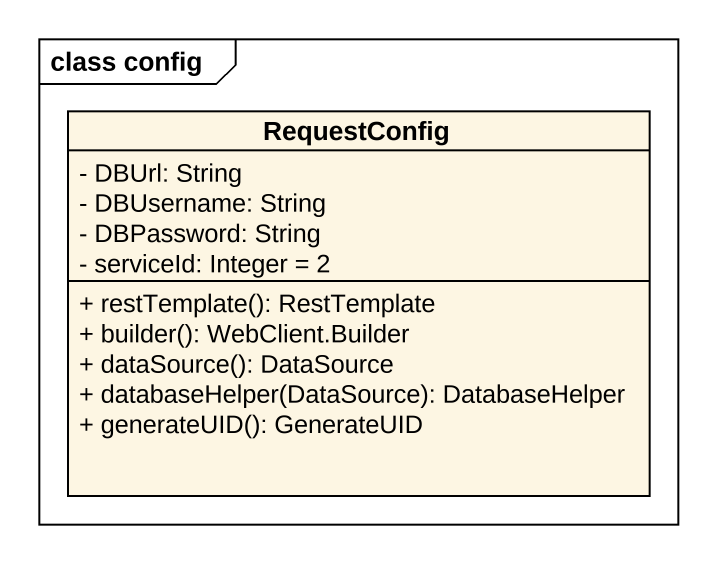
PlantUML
@startuml
mainframe class config
hide circle
hide empty members
skinparam classAttributeIconSize 0
class RequestConfig {
  - DBUrl: String
  - DBUsername: String
  - DBPassword: String
  - serviceId: Integer = 2
  + restTemplate(): RestTemplate
  + builder(): WebClient.Builder
  + dataSource(): DataSource
  + databaseHelper(DataSource): DatabaseHelper
  + generateUID(): GenerateUID
}
@enduml
